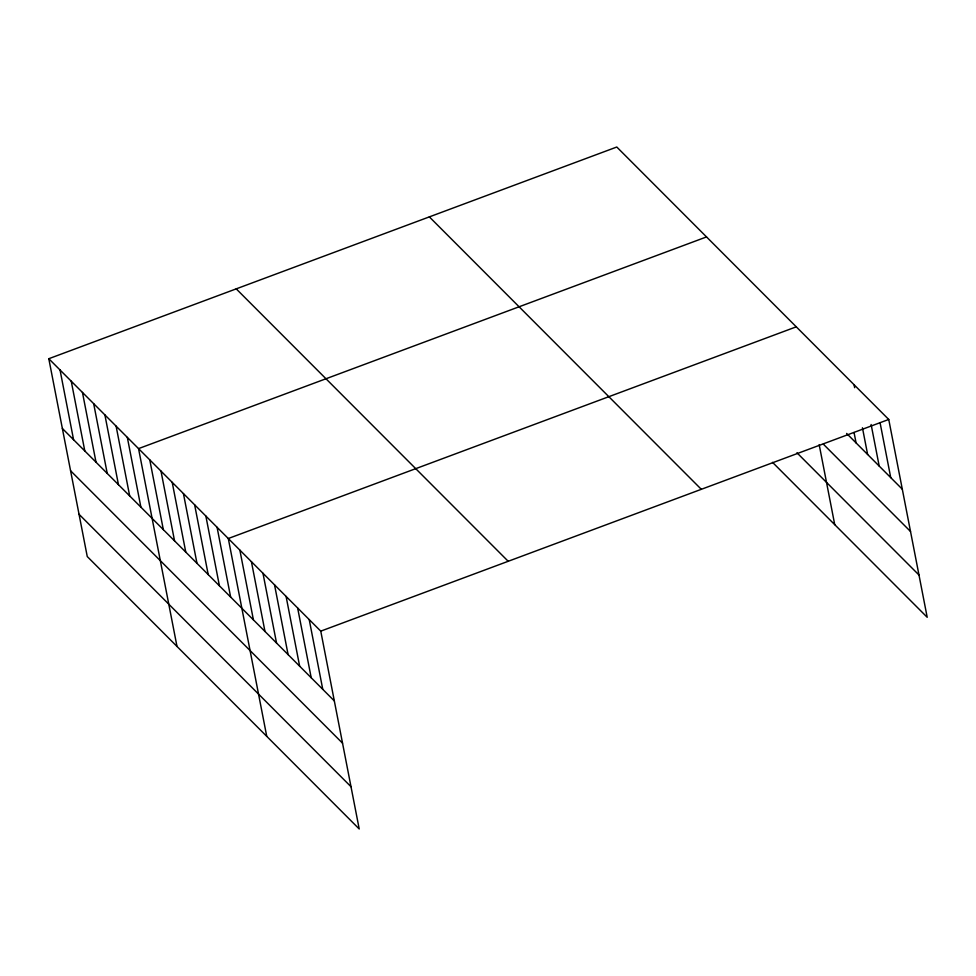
<?xml version="1.0" encoding="UTF-8"?>
<svg xmlns="http://www.w3.org/2000/svg" width="976" height="976" viewBox="0 0 976 976"><rect width="100%" height="100%" fill="white"/><g stroke="black" fill="none" stroke-linecap="round" stroke-linejoin="round"><path stroke-width="1.46" d="M48.8 358.717L320.762 631.143L359.217 828.978L87.254 556.54L48.8 358.717L616.783 147.022L888.746 419.46L927.2 617.283L772.516 462.331M706.526 236.924L138.543 448.618L176.998 646.441M796.282 326.826L228.299 538.52L266.753 736.355M320.762 631.143L888.746 419.46M846.619 433.429L902.312 489.22M823.305 444.117L910.523 531.481M796.941 452.766L918.989 575.023M429.342 216.879L701.317 489.318M236.229 288.859L508.203 561.285M62.366 428.488L334.329 700.914M70.577 470.749L342.539 743.175M79.044 514.279L351.006 786.717M880.071 422.718L890.746 477.642M871.117 424.499L879.193 466.064M854.073 384.715L854.647 387.692M862.442 427.769L867.627 454.487M854.049 432.514L856.074 442.909M819.181 444.653L834.736 524.661M309.209 619.565L322.763 689.337M297.643 607.987L311.21 677.759M286.09 596.409L299.644 666.181M274.537 584.831L288.091 654.603M262.971 573.254L276.537 643.025M251.418 561.676L264.972 631.448M239.852 550.098L253.418 619.87M217.075 527.284L230.641 597.044M205.863 516.048L219.417 585.807M194.639 504.812L208.205 574.571M183.427 493.575L196.981 563.335M172.203 482.339L185.769 552.099M160.991 471.091L174.545 540.863M149.767 459.855L163.334 529.626M127.331 437.382L140.886 507.142M116.107 426.146L129.674 495.906M104.896 414.91L118.45 484.669M93.672 403.674L107.238 473.433M82.46 392.437L96.014 462.197M71.236 381.189L84.802 450.961M60.024 369.953L73.578 439.725"/></g></svg>
